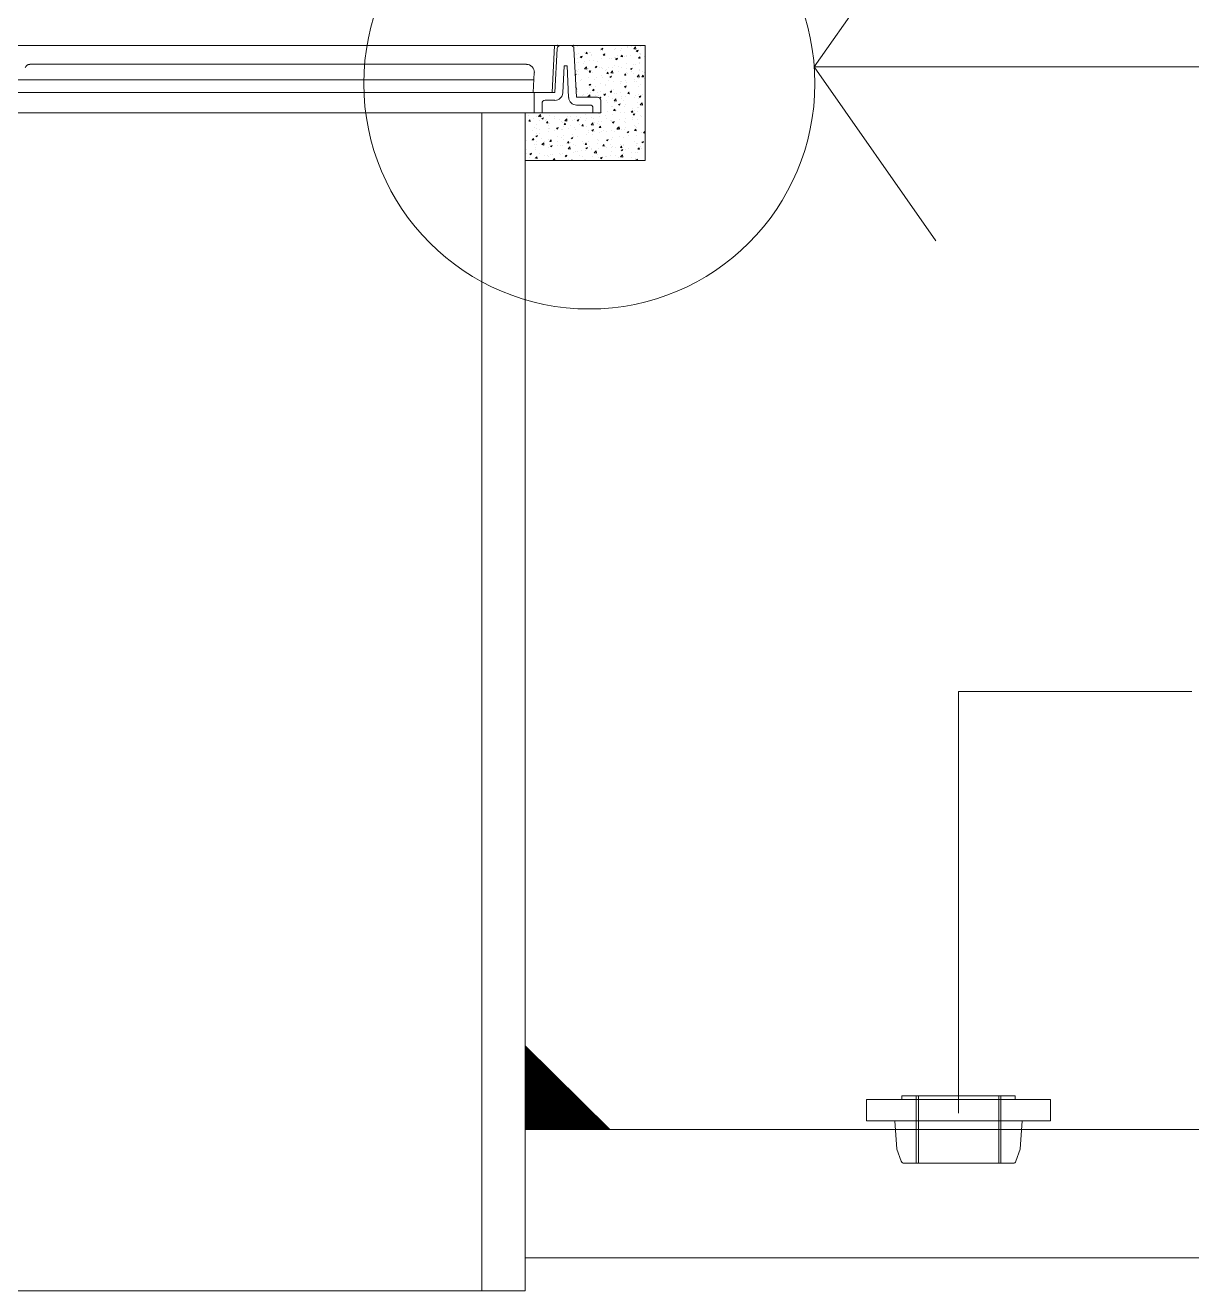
# Model space of a CAD drawing. Header units: millimetres. Extents: x 4664 to 8864, y -38 to 2932.
# Drawn here: x 6476.9 to 6622, y 1715.1 to 1872.4 of the extents above; entities that cross this region are included whole.
import ezdxf

# ---------------------------------------------------------------- set-up
doc = ezdxf.new("R2010")
doc.units = ezdxf.units.MM

msp = doc.modelspace()

# ---------------------------------------------------------------- linework, layer by layer
at = {"lineweight": 5}
for p, q in [((6575.03, 1867.25), (6590.16, 1888.87)), ((6396.02, 1869.92), (6554.01, 1869.92)), ((6542.73, 1869.92), (6542.43, 1864.07)), ((6543.05, 1869.55), (6542.77, 1864.07)), ((6545.14, 1869.55), (6545.46, 1863.49)), ((6545.54, 1869.85), (6545.54, 1869.85)), ((6548.5, 1869.48), (6548.71, 1869.57)), ((6548.65, 1869.38), (6548.71, 1869.57)), ((6550.21, 1869.9), (6550.21, 1869.9)), ((6551.09, 1869.6), (6551.09, 1869.6)), ((6551.75, 1869.67), (6551.75, 1869.67)), ((6551.84, 1869.83), (6551.84, 1869.83)), ((6552.25, 1869.75), (6552.25, 1869.75)), ((6552.57, 1869.5), (6552.81, 1869.75)), ((6552.68, 1869.58), (6552.68, 1869.58)), ((6552.85, 1869.46), (6552.81, 1869.75)), ((6553.34, 1869.9), (6553.34, 1869.9)), ((6553.47, 1869.76), (6553.47, 1869.76)), ((6554.01, 1869.92), (6554.01, 1855.61)), ((6545.5, 1868.83), (6545.5, 1868.83)), ((6545.54, 1868.36), (6545.54, 1868.36)), ((6545.69, 1868.9), (6545.69, 1868.9)), ((6545.93, 1868.5), (6546.14, 1868.58)), ((6545.93, 1868.5), (6546.08, 1868.4)), ((6546.08, 1868.4), (6546.14, 1868.58)), ((6546.47, 1868.99), (6546.47, 1868.99)), ((6546.6, 1868.92), (6546.74, 1869.1)), ((6546.6, 1868.92), (6546.78, 1868.9)), ((6546.78, 1868.9), (6546.74, 1869.1)), ((6547.01, 1868.01), (6547.01, 1868.01)), ((6547.05, 1869.03), (6547.05, 1869.03)), ((6547.24, 1869.09), (6547.24, 1869.09)), ((6547.32, 1868.83), (6547.32, 1868.83)), ((6547.33, 1868.67), (6547.33, 1868.67)), ((6547.59, 1868.03), (6547.59, 1868.03)), ((6548.06, 1867.99), (6548.06, 1867.99)), ((6548.4, 1869.24), (6548.4, 1869.24)), ((6548.5, 1869.48), (6548.65, 1869.38)), ((6548.6, 1868.24), (6548.6, 1868.24)), ((6548.64, 1869.26), (6548.64, 1869.26)), ((6548.79, 1868.73), (6548.94, 1868.9)), ((6548.79, 1868.73), (6548.97, 1868.71)), ((6548.97, 1868.71), (6548.94, 1868.9)), ((6548.96, 1868.76), (6548.96, 1868.76)), ((6549.11, 1868.97), (6549.11, 1868.97)), ((6549.52, 1868.29), (6549.52, 1868.29)), ((6549.84, 1868.3), (6549.84, 1868.3)), ((6550.17, 1868.46), (6550.17, 1868.46)), ((6550.2, 1869.48), (6550.2, 1869.48)), ((6550.29, 1868.39), (6550.29, 1868.39)), ((6550.32, 1868.25), (6550.54, 1868.34)), ((6550.32, 1868.25), (6550.48, 1868.15)), ((6550.33, 1869.49), (6550.33, 1869.49)), ((6550.48, 1868.15), (6550.54, 1868.34)), ((6550.59, 1868.69), (6550.59, 1868.69)), ((6550.89, 1869.28), (6550.89, 1869.28)), ((6550.98, 1868.54), (6551.13, 1868.71)), ((6550.98, 1868.54), (6551.17, 1868.52)), ((6551.17, 1868.52), (6551.13, 1868.71)), ((6551.45, 1868.54), (6551.45, 1868.54)), ((6551.63, 1868.61), (6551.63, 1868.61)), ((6551.71, 1868.65), (6551.71, 1868.65)), ((6552.22, 1868.62), (6552.22, 1868.62)), ((6552.57, 1869.5), (6552.85, 1869.46)), ((6552.89, 1869.24), (6553.11, 1869.32)), ((6552.89, 1869.24), (6553.05, 1869.14)), ((6553.05, 1869.14), (6553.11, 1869.32)), ((6553.18, 1868.34), (6553.32, 1868.52)), ((6553.18, 1868.34), (6553.36, 1868.33)), ((6553.3, 1868.88), (6553.3, 1868.88)), ((6553.36, 1868.33), (6553.32, 1868.52)), ((6553.38, 1868.8), (6553.38, 1868.8)), ((6553.41, 1868.91), (6553.41, 1868.91)), ((6553.85, 1868.55), (6553.85, 1868.55)), ((6477.48, 1867.58), (6539.24, 1867.58)), ((6540.21, 1866.55), (6540.08, 1864.07)), ((6543.92, 1867.38), (6543.74, 1864.02)), ((6544.28, 1867.38), (6543.92, 1867.38)), ((6544.28, 1867.38), (6544.48, 1863.44)), ((6545.43, 1866.8), (6545.43, 1866.8)), ((6545.47, 1867.82), (6545.47, 1867.82)), ((6545.63, 1866.68), (6545.63, 1866.68)), ((6545.67, 1867.78), (6545.67, 1867.78)), ((6545.74, 1866.92), (6545.74, 1866.92)), ((6546.28, 1867.69), (6546.28, 1867.69)), ((6546.43, 1867.88), (6546.43, 1867.88)), ((6546.45, 1867.03), (6546.69, 1867.27)), ((6546.45, 1867.03), (6546.72, 1866.98)), ((6546.72, 1866.98), (6546.69, 1867.28)), ((6546.73, 1867.27), (6546.73, 1867.27)), ((6546.79, 1866.83), (6546.79, 1866.83)), ((6546.97, 1867), (6546.97, 1867)), ((6547.02, 1866.62), (6547.17, 1866.8)), ((6547.02, 1866.62), (6547.2, 1866.6)), ((6547.2, 1866.6), (6547.17, 1866.8)), ((6547.37, 1866.85), (6547.37, 1866.85)), ((6547.44, 1866.62), (6547.44, 1866.62)), ((6547.76, 1867.27), (6547.97, 1867.35)), ((6547.76, 1867.27), (6547.91, 1867.16)), ((6547.91, 1867.16), (6547.97, 1867.35)), ((6548.36, 1867.2), (6548.36, 1867.2)), ((6548.56, 1867.22), (6548.56, 1867.22)), ((6548.72, 1867.08), (6548.72, 1867.08)), ((6549.01, 1866.79), (6549.01, 1866.79)), ((6549.21, 1866.43), (6549.36, 1866.6)), ((6549.21, 1866.43), (6549.4, 1866.41)), ((6549.23, 1866.92), (6549.23, 1866.92)), ((6549.4, 1866.41), (6549.36, 1866.6)), ((6549.48, 1867.18), (6549.48, 1867.18)), ((6549.71, 1866.52), (6549.95, 1866.77)), ((6549.72, 1866.52), (6549.99, 1866.48)), ((6549.99, 1866.48), (6549.95, 1866.77)), ((6549.99, 1867.13), (6549.99, 1867.13)), ((6550.09, 1866.42), (6550.09, 1866.42)), ((6550.13, 1867.44), (6550.13, 1867.44)), ((6550.64, 1867.34), (6550.64, 1867.34)), ((6550.64, 1866.72), (6550.64, 1866.72)), ((6551.01, 1867.23), (6551.01, 1867.23)), ((6551.41, 1866.24), (6551.55, 1866.41)), ((6551.59, 1866.22), (6551.55, 1866.41)), ((6551.63, 1867.06), (6551.63, 1867.06)), ((6551.64, 1866.62), (6551.64, 1866.62)), ((6551.68, 1867.64), (6551.68, 1867.64)), ((6552.15, 1867.02), (6552.36, 1867.1)), ((6552.15, 1867.02), (6552.3, 1866.92)), ((6552.27, 1866.65), (6552.27, 1866.65)), ((6552.3, 1866.92), (6552.36, 1867.1)), ((6552.53, 1866.48), (6552.53, 1866.48)), ((6552.57, 1867.59), (6552.57, 1867.59)), ((6552.79, 1867.54), (6552.79, 1867.54)), ((6553.23, 1866.85), (6553.23, 1866.85)), ((6553.26, 1867.86), (6553.26, 1867.86)), ((6553.26, 1866.99), (6553.26, 1866.99)), ((6553.34, 1867.69), (6553.34, 1867.69)), ((6553.69, 1866.64), (6553.69, 1866.64)), ((6553.9, 1866.58), (6553.9, 1866.58)), ((6575.03, 1867.25), (6590.16, 1845.64)), ((6575.03, 1867.25), (7138.04, 1867.25)), ((6409.86, 1865.63), (6540.17, 1865.63)), ((6545.31, 1866.33), (6545.4, 1866.36)), ((6545.31, 1866.19), (6545.34, 1866.18)), ((6545.34, 1866.18), (6545.4, 1866.36)), ((6545.39, 1865.78), (6545.39, 1865.78)), ((6545.66, 1866.31), (6545.66, 1866.31)), ((6545.98, 1865.62), (6545.98, 1865.62)), ((6546.12, 1865.71), (6546.12, 1865.71)), ((6546.9, 1864.96), (6546.9, 1864.96)), ((6546.94, 1865.98), (6546.94, 1865.98)), ((6547.01, 1865.05), (6547.23, 1865.13)), ((6547.01, 1865.05), (6547.16, 1864.95)), ((6547.16, 1864.95), (6547.23, 1865.13)), ((6547.75, 1865.64), (6547.75, 1865.64)), ((6547.91, 1865.88), (6547.91, 1865.88)), ((6548.49, 1865.19), (6548.49, 1865.19)), ((6548.52, 1866.21), (6548.52, 1866.21)), ((6548.68, 1865.98), (6548.68, 1865.98)), ((6549.03, 1864.92), (6549.03, 1864.92)), ((6549.1, 1865.1), (6549.1, 1865.1)), ((6549.39, 1865.57), (6549.39, 1865.57)), ((6549.58, 1866.04), (6549.79, 1866.12)), ((6549.58, 1866.04), (6549.73, 1865.93)), ((6549.73, 1865.93), (6549.79, 1866.12)), ((6549.84, 1866.13), (6549.84, 1866.13)), ((6550.06, 1865.4), (6550.06, 1865.4)), ((6550.88, 1865.41), (6550.88, 1865.41)), ((6550.96, 1865.18), (6550.96, 1865.18)), ((6551.02, 1865.5), (6551.02, 1865.5)), ((6551.41, 1866.24), (6551.59, 1866.22)), ((6551.41, 1864.81), (6551.62, 1864.89)), ((6551.56, 1864.7), (6551.62, 1864.89)), ((6551.6, 1865.6), (6551.6, 1865.6)), ((6551.73, 1865.28), (6551.73, 1865.28)), ((6551.77, 1866.38), (6551.77, 1866.38)), ((6552.65, 1865.44), (6552.65, 1865.44)), ((6552.67, 1865.71), (6552.67, 1865.71)), ((6552.89, 1865.43), (6552.89, 1865.43)), ((6552.98, 1866.01), (6553.22, 1866.26)), ((6552.98, 1866.01), (6553.25, 1865.97)), ((6553.19, 1865.83), (6553.19, 1865.83)), ((6553.25, 1865.97), (6553.22, 1866.26)), ((6553.4, 1865.04), (6553.4, 1865.04)), ((6553.6, 1866.04), (6553.75, 1866.22)), ((6553.6, 1866.04), (6553.78, 1866.03)), ((6553.78, 1866.03), (6553.75, 1866.22)), ((6553.97, 1865.79), (6554.01, 1865.8)), ((6553.97, 1865.79), (6554.01, 1865.77)), ((6407.26, 1864.07), (6542.77, 1864.07)), ((6540.2, 1864.07), (6540.2, 1861.54)), ((6545.39, 1864.68), (6545.4, 1864.69)), ((6545.44, 1864.5), (6545.4, 1864.69)), ((6545.4, 1864.5), (6545.44, 1864.5)), ((6548.08, 1863.49), (6545.46, 1863.49)), ((6545.53, 1864.49), (6545.53, 1864.49)), ((6545.53, 1864.15), (6545.53, 1864.15)), ((6546.17, 1863.74), (6546.17, 1863.74)), ((6546.27, 1863.82), (6546.27, 1863.82)), ((6546.86, 1863.94), (6546.86, 1863.94)), ((6546.86, 1863.54), (6547.1, 1863.79)), ((6546.86, 1863.54), (6547.13, 1863.5)), ((6547.07, 1863.57), (6547.07, 1863.57)), ((6547.13, 1863.5), (6547.1, 1863.79)), ((6547.11, 1864.67), (6547.11, 1864.67)), ((6547.16, 1864.08), (6547.16, 1864.08)), ((6547.32, 1864.79), (6547.32, 1864.79)), ((6547.45, 1864.32), (6547.59, 1864.5)), ((6547.45, 1864.32), (6547.63, 1864.3)), ((6547.63, 1864.3), (6547.59, 1864.5)), ((6547.8, 1863.67), (6547.8, 1863.67)), ((6547.87, 1864.77), (6547.87, 1864.77)), ((6548.05, 1864.12), (6548.05, 1864.12)), ((6548.23, 1863.72), (6548.23, 1863.72)), ((6548.45, 1864.17), (6548.45, 1864.17)), ((6548.79, 1864.01), (6548.79, 1864.01)), ((6548.84, 1863.82), (6549.05, 1863.9)), ((6548.84, 1863.82), (6548.99, 1863.72)), ((6548.99, 1863.72), (6549.05, 1863.9)), ((6549.43, 1863.6), (6549.43, 1863.6)), ((6549.64, 1864.13), (6549.79, 1864.3)), ((6549.64, 1864.13), (6549.82, 1864.11)), ((6549.82, 1864.11), (6549.79, 1864.3)), ((6549.83, 1864.43), (6549.83, 1864.43)), ((6549.98, 1863.37), (6549.98, 1863.37)), ((6550.02, 1864.39), (6550.02, 1864.39)), ((6550.12, 1863.04), (6550.36, 1863.28)), ((6550.16, 1863.97), (6550.16, 1863.97)), ((6550.39, 1862.99), (6550.36, 1863.28)), ((6550.42, 1863.94), (6550.42, 1863.94)), ((6550.92, 1864.07), (6550.92, 1864.07)), ((6551, 1863.36), (6551, 1863.36)), ((6551.07, 1863.53), (6551.07, 1863.53)), ((6551.41, 1864.81), (6551.56, 1864.7)), ((6551.53, 1863.56), (6551.53, 1863.56)), ((6551.56, 1864.58), (6551.56, 1864.58)), ((6551.62, 1864.73), (6551.62, 1864.73)), ((6551.83, 1863.94), (6551.98, 1864.11)), ((6551.83, 1863.94), (6552.01, 1863.92)), ((6552.01, 1863.92), (6551.98, 1864.11)), ((6552.05, 1863.87), (6552.05, 1863.87)), ((6552.08, 1864.23), (6552.08, 1864.23)), ((6552.7, 1863.46), (6552.7, 1863.46)), ((6552.78, 1863.66), (6552.78, 1863.66)), ((6553.11, 1863.79), (6553.11, 1863.79)), ((6553.15, 1864.81), (6553.15, 1864.81)), ((6553.21, 1863.27), (6553.21, 1863.27)), ((6553.23, 1863.57), (6553.45, 1863.66)), ((6553.23, 1863.57), (6553.38, 1863.47)), ((6553.38, 1863.47), (6553.45, 1863.66)), ((6553.69, 1863.8), (6553.69, 1863.8)), ((6553.97, 1863.37), (6553.97, 1863.37)), ((6541.17, 1862.71), (6541.17, 1861.54)), ((6542.77, 1863.1), (6541.56, 1863.1)), ((6547.11, 1862.51), (6545.46, 1862.51)), ((6547.5, 1861.54), (6547.5, 1862.12)), ((6548.47, 1861.54), (6548.47, 1863.1)), ((6549.22, 1863.05), (6549.22, 1863.05)), ((6549.36, 1862.77), (6549.36, 1862.77)), ((6549.81, 1862.39), (6549.81, 1862.39)), ((6549.94, 1862.35), (6549.94, 1862.35)), ((6550.06, 1861.83), (6550.21, 1862)), ((6550.06, 1861.83), (6550.25, 1861.81)), ((6550.12, 1863.04), (6550.39, 1862.99)), ((6550.12, 1862.87), (6550.12, 1862.87)), ((6550.25, 1861.81), (6550.21, 1862)), ((6550.47, 1861.81), (6550.47, 1861.81)), ((6550.66, 1862.59), (6550.88, 1862.67)), ((6550.66, 1862.59), (6550.81, 1862.49)), ((6550.81, 1862.49), (6550.88, 1862.67)), ((6551.28, 1863.02), (6551.28, 1863.02)), ((6551.45, 1862.32), (6551.45, 1862.32)), ((6551.49, 1862.55), (6551.49, 1862.55)), ((6552.26, 1861.64), (6552.4, 1861.81)), ((6552.44, 1861.62), (6552.4, 1861.81)), ((6552.41, 1862.07), (6552.41, 1862.07)), ((6552.66, 1861.84), (6552.66, 1861.84)), ((6553.04, 1861.76), (6553.04, 1861.76)), ((6553.08, 1862.78), (6553.08, 1862.78)), ((6553.08, 1862.25), (6553.08, 1862.25)), ((6553.17, 1862.17), (6553.17, 1862.17)), ((6553.38, 1862.53), (6553.62, 1862.78)), ((6553.38, 1862.53), (6553.66, 1862.49)), ((6553.66, 1862.49), (6553.62, 1862.78)), ((6401.56, 1861.54), (6548.47, 1861.54)), ((6533.7, 1861.54), (6533.7, 1715.06)), ((6539.08, 1861.54), (6539.08, 1715.06)), ((6539.43, 1861.24), (6539.43, 1861.24)), ((6539.52, 1860.49), (6539.67, 1860.66)), ((6539.52, 1860.49), (6539.7, 1860.47)), ((6539.7, 1860.47), (6539.67, 1860.66)), ((6539.72, 1861.5), (6539.72, 1861.5)), ((6540.07, 1860.83), (6540.07, 1860.83)), ((6540.3, 1861.52), (6540.3, 1861.52)), ((6540.54, 1861.07), (6540.54, 1861.07)), ((6540.74, 1861.07), (6540.97, 1861.32)), ((6540.74, 1861.07), (6541.01, 1861.03)), ((6540.84, 1860.55), (6540.84, 1860.55)), ((6541.01, 1861.03), (6540.97, 1861.32)), ((6541.06, 1861.17), (6541.06, 1861.17)), ((6541.13, 1860.86), (6541.34, 1860.94)), ((6541.13, 1860.86), (6541.28, 1860.76)), ((6541.28, 1860.76), (6541.34, 1860.94)), ((6541.61, 1860.65), (6541.61, 1860.65)), ((6541.7, 1860.76), (6541.7, 1860.76)), ((6541.71, 1860.3), (6541.86, 1860.47)), ((6541.71, 1860.3), (6541.9, 1860.28)), ((6541.9, 1860.28), (6541.86, 1860.47)), ((6542.05, 1860.25), (6542.05, 1860.25)), ((6542.08, 1861.27), (6542.08, 1861.27)), ((6542.69, 1861.1), (6542.69, 1861.1)), ((6542.77, 1860.8), (6542.77, 1860.8)), ((6543.33, 1860.69), (6543.33, 1860.69)), ((6543.64, 1860.48), (6543.64, 1860.48)), ((6543.67, 1861.49), (6543.67, 1861.49)), ((6543.74, 1860.31), (6543.74, 1860.31)), ((6543.91, 1860.1), (6544.06, 1860.28)), ((6543.91, 1860.1), (6544.09, 1860.09)), ((6544, 1860.56), (6544.24, 1860.81)), ((6544, 1860.56), (6544.27, 1860.52)), ((6544.09, 1860.09), (6544.06, 1860.28)), ((6544.27, 1860.52), (6544.24, 1860.81)), ((6544.32, 1861.03), (6544.32, 1861.03)), ((6544.7, 1861.05), (6544.7, 1861.05)), ((6544.97, 1860.62), (6544.97, 1860.62)), ((6545.21, 1860.69), (6545.21, 1860.69)), ((6545.46, 1861.15), (6545.46, 1861.15)), ((6545.52, 1860.62), (6545.74, 1860.7)), ((6545.52, 1860.62), (6545.68, 1860.51)), ((6545.53, 1860.62), (6545.53, 1860.62)), ((6545.68, 1860.51), (6545.74, 1860.7)), ((6545.82, 1860.1), (6545.82, 1860.1)), ((6545.95, 1860.96), (6545.95, 1860.96)), ((6546.6, 1860.55), (6546.6, 1860.55)), ((6546.62, 1861.31), (6546.62, 1861.31)), ((6546.75, 1860.89), (6546.75, 1860.89)), ((6547.26, 1860.06), (6547.5, 1860.31)), ((6547.31, 1860.92), (6547.31, 1860.92)), ((6547.53, 1860.02), (6547.5, 1860.31)), ((6547.59, 1860.89), (6547.59, 1860.89)), ((6547.75, 1860.35), (6547.75, 1860.35)), ((6548.04, 1860.25), (6548.04, 1860.25)), ((6548.19, 1861.54), (6548.25, 1861.5)), ((6548.23, 1860.48), (6548.23, 1860.48)), ((6548.25, 1861.5), (6548.26, 1861.54)), ((6548.3, 1860.1), (6548.3, 1860.1)), ((6548.34, 1861.12), (6548.34, 1861.12)), ((6548.51, 1860.46), (6548.51, 1860.46)), ((6548.55, 1861.56), (6548.55, 1861.56)), ((6549.09, 1861.23), (6549.09, 1861.23)), ((6549.22, 1860.83), (6549.22, 1860.83)), ((6549.32, 1861.66), (6549.32, 1861.66)), ((6549.67, 1860.61), (6549.67, 1860.61)), ((6549.82, 1860.56), (6549.82, 1860.56)), ((6549.86, 1860.41), (6549.86, 1860.41)), ((6549.87, 1860.31), (6549.87, 1860.31)), ((6549.91, 1861.33), (6549.91, 1861.33)), ((6549.92, 1860.37), (6550.13, 1860.45)), ((6549.92, 1860.37), (6550.07, 1860.27)), ((6550.07, 1860.27), (6550.13, 1860.45)), ((6550.85, 1860.76), (6550.85, 1860.76)), ((6550.87, 1861.53), (6550.87, 1861.53)), ((6551.41, 1860.51), (6551.41, 1860.51)), ((6551.45, 1861.53), (6551.45, 1861.53)), ((6551.5, 1860.35), (6551.5, 1860.35)), ((6551.6, 1860.86), (6551.6, 1860.86)), ((6551.61, 1860.86), (6551.61, 1860.86)), ((6552.26, 1861.64), (6552.44, 1861.62)), ((6552.37, 1860.96), (6552.37, 1860.96)), ((6552.48, 1860.69), (6552.48, 1860.69)), ((6552.49, 1861.36), (6552.7, 1861.44)), ((6552.49, 1861.36), (6552.64, 1861.25)), ((6552.64, 1861.25), (6552.7, 1861.44)), ((6553, 1860.74), (6553, 1860.74)), ((6553.13, 1860.28), (6553.13, 1860.28)), ((6553.39, 1861.17), (6553.39, 1861.17)), ((6553.52, 1861.12), (6553.52, 1861.12)), ((6539.13, 1858.72), (6539.13, 1858.72)), ((6540.04, 1859.34), (6540.04, 1859.34)), ((6540.18, 1859.7), (6540.18, 1859.7)), ((6540.39, 1858.64), (6540.6, 1858.73)), ((6540.39, 1858.64), (6540.54, 1858.54)), ((6540.45, 1859.62), (6540.45, 1859.62)), ((6540.47, 1859.03), (6540.47, 1859.03)), ((6540.5, 1860.05), (6540.5, 1860.05)), ((6540.54, 1858.54), (6540.6, 1858.73)), ((6540.8, 1859.44), (6540.8, 1859.44)), ((6540.91, 1859.03), (6540.91, 1859.03)), ((6541.96, 1860), (6541.96, 1860)), ((6541.96, 1859.59), (6541.96, 1859.59)), ((6542.01, 1859.23), (6542.01, 1859.23)), ((6542.08, 1859.55), (6542.08, 1859.55)), ((6542.69, 1859.33), (6542.69, 1859.33)), ((6542.95, 1859.63), (6543.17, 1859.71)), ((6542.95, 1859.63), (6543.11, 1859.53)), ((6543.09, 1858.64), (6543.09, 1858.64)), ((6543.11, 1859.53), (6543.17, 1859.71)), ((6543.6, 1859.46), (6543.6, 1859.46)), ((6543.71, 1859.48), (6543.71, 1859.48)), ((6543.85, 1858.74), (6543.85, 1858.74)), ((6543.89, 1859.85), (6543.89, 1859.85)), ((6544.47, 1859.64), (6544.47, 1859.64)), ((6544.66, 1859.95), (6544.66, 1859.95)), ((6545.01, 1858.89), (6545.01, 1858.89)), ((6545.13, 1858.66), (6545.13, 1858.66)), ((6545.17, 1859.67), (6545.17, 1859.67)), ((6545.35, 1859.41), (6545.35, 1859.41)), ((6545.64, 1858.57), (6545.64, 1858.57)), ((6546.1, 1859.91), (6546.25, 1860.09)), ((6546.1, 1859.91), (6546.28, 1859.9)), ((6546.28, 1859.9), (6546.25, 1860.09)), ((6546.26, 1859.94), (6546.26, 1859.94)), ((6546.68, 1858.85), (6546.68, 1858.85)), ((6546.71, 1859.87), (6546.71, 1859.87)), ((6546.94, 1859.15), (6546.94, 1859.15)), ((6546.98, 1859.34), (6546.98, 1859.34)), ((6547.26, 1860.06), (6547.53, 1860.02)), ((6547.35, 1859.38), (6547.56, 1859.47)), ((6547.35, 1859.38), (6547.5, 1859.28)), ((6547.43, 1858.87), (6547.43, 1858.87)), ((6547.5, 1859.28), (6547.56, 1859.47)), ((6547.71, 1859.25), (6547.71, 1859.25)), ((6548.26, 1859.08), (6548.26, 1859.08)), ((6548.29, 1859.72), (6548.44, 1859.9)), ((6548.29, 1859.72), (6548.48, 1859.7)), ((6548.48, 1859.7), (6548.44, 1859.9)), ((6548.61, 1859.27), (6548.61, 1859.27)), ((6548.87, 1859.4), (6548.87, 1859.4)), ((6549.21, 1859.18), (6549.21, 1859.18)), ((6549.83, 1859.3), (6549.83, 1859.3)), ((6550.24, 1859.2), (6550.24, 1859.2)), ((6550.49, 1859.53), (6550.63, 1859.7)), ((6550.49, 1859.53), (6550.67, 1859.51)), ((6550.53, 1859.55), (6550.76, 1859.8)), ((6550.53, 1859.55), (6550.8, 1859.51)), ((6550.67, 1859.51), (6550.63, 1859.7)), ((6550.8, 1859.51), (6550.76, 1859.8)), ((6550.76, 1858.55), (6550.76, 1858.55)), ((6550.8, 1859.66), (6550.8, 1859.66)), ((6550.99, 1859.49), (6550.99, 1859.49)), ((6551.38, 1859.49), (6551.38, 1859.49)), ((6551.56, 1859.76), (6551.56, 1859.76)), ((6551.74, 1859.14), (6551.96, 1859.22)), ((6551.74, 1859.14), (6551.9, 1859.04)), ((6551.87, 1859.13), (6551.87, 1859.13)), ((6551.9, 1859.04), (6551.96, 1859.22)), ((6551.92, 1858.7), (6551.92, 1858.7)), ((6552.68, 1859.34), (6552.83, 1859.51)), ((6552.68, 1859.34), (6552.86, 1859.32)), ((6552.72, 1859.91), (6552.72, 1859.91)), ((6552.78, 1859.79), (6552.78, 1859.79)), ((6552.86, 1859.32), (6552.83, 1859.51)), ((6552.93, 1858.7), (6552.93, 1858.7)), ((6552.97, 1859.72), (6552.97, 1859.72)), ((6553.51, 1859.06), (6553.51, 1859.06)), ((6553.79, 1859.05), (6554.01, 1859.28)), ((6553.79, 1859.05), (6554.01, 1859.01)), ((6553.85, 1858.96), (6553.85, 1858.96)), ((6539.19, 1857.03), (6539.19, 1857.03)), ((6539.23, 1858.13), (6539.23, 1858.13)), ((6539.85, 1858.05), (6539.85, 1858.05)), ((6539.95, 1858.19), (6540.09, 1858.36)), ((6539.95, 1858.19), (6540.13, 1858.17)), ((6540, 1858.23), (6540, 1858.23)), ((6540.13, 1858.17), (6540.09, 1858.36)), ((6540.29, 1857.65), (6540.29, 1857.65)), ((6540.35, 1857.18), (6540.35, 1857.18)), ((6540.39, 1857), (6540.39, 1857)), ((6540.43, 1858.02), (6540.43, 1858.02)), ((6540.5, 1857.64), (6540.5, 1857.64)), ((6541.14, 1857.59), (6541.38, 1857.83)), ((6541.14, 1857.59), (6541.41, 1857.54)), ((6541.16, 1858.39), (6541.16, 1858.39)), ((6541.41, 1857.54), (6541.38, 1857.83)), ((6541.49, 1857.98), (6541.49, 1857.98)), ((6541.94, 1857.19), (6541.94, 1857.19)), ((6541.97, 1858.21), (6541.97, 1858.21)), ((6542.08, 1857.96), (6542.08, 1857.96)), ((6542.13, 1857.57), (6542.13, 1857.57)), ((6542.14, 1858), (6542.29, 1858.17)), ((6542.14, 1858), (6542.32, 1857.98)), ((6542.21, 1857.41), (6542.43, 1857.49)), ((6542.21, 1857.41), (6542.36, 1857.31)), ((6542.28, 1857.44), (6542.28, 1857.44)), ((6542.32, 1857.98), (6542.29, 1858.17)), ((6542.36, 1857.31), (6542.43, 1857.49)), ((6543.05, 1857.54), (6543.05, 1857.54)), ((6543.12, 1857.92), (6543.12, 1857.92)), ((6543.52, 1857.42), (6543.52, 1857.42)), ((6543.56, 1858.44), (6543.56, 1858.44)), ((6543.76, 1857.51), (6543.76, 1857.51)), ((6543.86, 1858.26), (6543.86, 1858.26)), ((6544.21, 1857.69), (6544.21, 1857.69)), ((6544.33, 1857.8), (6544.48, 1857.98)), ((6544.33, 1857.8), (6544.51, 1857.79)), ((6544.4, 1857.08), (6544.64, 1857.33)), ((6544.41, 1857.08), (6544.68, 1857.04)), ((6544.51, 1857.79), (6544.48, 1857.98)), ((6544.68, 1857.04), (6544.64, 1857.33)), ((6544.75, 1857.85), (6544.75, 1857.85)), ((6544.78, 1858.4), (6544.99, 1858.48)), ((6544.78, 1858.4), (6544.93, 1858.3)), ((6544.93, 1858.3), (6544.99, 1858.48)), ((6545.09, 1857.64), (6545.09, 1857.64)), ((6545.39, 1857.44), (6545.39, 1857.44)), ((6546.14, 1857.94), (6546.14, 1857.94)), ((6546.38, 1857.78), (6546.38, 1857.78)), ((6546.53, 1857.61), (6546.67, 1857.79)), ((6546.53, 1857.61), (6546.71, 1857.6)), ((6546.61, 1857.17), (6546.82, 1857.25)), ((6546.61, 1857.17), (6546.76, 1857.06)), ((6546.64, 1857.83), (6546.64, 1857.83)), ((6546.71, 1857.6), (6546.67, 1857.79)), ((6546.76, 1857.06), (6546.82, 1857.25)), ((6546.9, 1858.04), (6546.9, 1858.04)), ((6547.03, 1857.37), (6547.03, 1857.37)), ((6547.26, 1856.99), (6547.26, 1856.99)), ((6547.3, 1857.05), (6547.3, 1857.05)), ((6548.01, 1857.71), (6548.01, 1857.71)), ((6548.06, 1858.2), (6548.06, 1858.2)), ((6548.19, 1857.05), (6548.19, 1857.05)), ((6548.23, 1858.06), (6548.23, 1858.06)), ((6548.66, 1857.3), (6548.66, 1857.3)), ((6548.72, 1857.42), (6548.87, 1857.6)), ((6548.72, 1857.42), (6548.9, 1857.4)), ((6548.9, 1857.4), (6548.87, 1857.6)), ((6549.08, 1857.36), (6549.08, 1857.36)), ((6549.17, 1858.15), (6549.39, 1858.24)), ((6549.17, 1858.15), (6549.33, 1858.05)), ((6549.19, 1857.24), (6549.19, 1857.24)), ((6549.33, 1858.05), (6549.39, 1858.24)), ((6549.65, 1857.64), (6549.65, 1857.64)), ((6549.76, 1857.26), (6549.76, 1857.26)), ((6549.8, 1858.28), (6549.8, 1858.28)), ((6549.95, 1857.34), (6549.95, 1857.34)), ((6549.99, 1858.45), (6549.99, 1858.45)), ((6550.29, 1857.23), (6550.29, 1857.23)), ((6550.87, 1857.66), (6550.87, 1857.66)), ((6550.91, 1857.23), (6551.06, 1857.4)), ((6550.91, 1857.23), (6551.09, 1857.21)), ((6551, 1856.92), (6551.21, 1857)), ((6551.09, 1857.21), (6551.06, 1857.4)), ((6551.11, 1857.5), (6551.11, 1857.5)), ((6551.15, 1856.82), (6551.21, 1857)), ((6551.28, 1857.57), (6551.28, 1857.57)), ((6551.3, 1857.46), (6551.3, 1857.46)), ((6551.34, 1858.47), (6551.34, 1858.47)), ((6551.6, 1856.99), (6551.6, 1856.99)), ((6551.92, 1857.16), (6551.92, 1857.16)), ((6552.65, 1857.97), (6552.65, 1857.97)), ((6552.89, 1857.69), (6552.89, 1857.69)), ((6552.91, 1857.5), (6552.91, 1857.5)), ((6553.04, 1857.75), (6553.04, 1857.75)), ((6553.1, 1857.04), (6553.25, 1857.21)), ((6553.1, 1857.04), (6553.29, 1857.02)), ((6553.29, 1857.02), (6553.25, 1857.21)), ((6553.38, 1857.3), (6553.38, 1857.3)), ((6553.56, 1857.09), (6553.56, 1857.09)), ((6553.57, 1857.91), (6553.78, 1857.99)), ((6553.57, 1857.91), (6553.72, 1857.81)), ((6553.72, 1857.81), (6553.78, 1857.99)), ((6553.81, 1857.85), (6553.81, 1857.85)), ((6554.01, 1855.61), (6539.1, 1855.61)), ((6539.25, 1856.5), (6539.25, 1856.5)), ((6539.55, 1855.97), (6539.55, 1855.97)), ((6539.64, 1856.43), (6539.86, 1856.51)), ((6539.64, 1856.43), (6539.79, 1856.32)), ((6539.79, 1856.32), (6539.86, 1856.51)), ((6540.17, 1855.83), (6540.17, 1855.83)), ((6540.35, 1855.98), (6540.35, 1855.98)), ((6540.37, 1855.89), (6540.52, 1856.06)), ((6540.37, 1855.89), (6540.55, 1855.87)), ((6540.55, 1855.87), (6540.52, 1856.06)), ((6540.88, 1856.43), (6540.88, 1856.43)), ((6541.48, 1856.23), (6541.48, 1856.23)), ((6541.9, 1856.18), (6541.9, 1856.18)), ((6541.95, 1856.13), (6541.95, 1856.13)), ((6542.24, 1856.33), (6542.24, 1856.33)), ((6542.51, 1856.36), (6542.51, 1856.36)), ((6542.56, 1855.7), (6542.71, 1855.87)), ((6542.56, 1855.7), (6542.75, 1855.68)), ((6542.75, 1855.68), (6542.71, 1855.87)), ((6543.4, 1856.48), (6543.4, 1856.48)), ((6543.49, 1856.41), (6543.49, 1856.41)), ((6543.73, 1856.44), (6543.73, 1856.44)), ((6544.04, 1856.18), (6544.25, 1856.26)), ((6544.04, 1856.18), (6544.19, 1856.08)), ((6544.14, 1856.29), (6544.14, 1856.29)), ((6544.19, 1856.08), (6544.25, 1856.26)), ((6544.47, 1855.77), (6544.47, 1855.77)), ((6544.84, 1855.61), (6544.9, 1855.68)), ((6544.92, 1855.61), (6544.9, 1855.68)), ((6545.06, 1856.62), (6545.06, 1856.62)), ((6545.29, 1855.63), (6545.29, 1855.63)), ((6545.33, 1856.74), (6545.33, 1856.74)), ((6545.52, 1856.74), (6545.52, 1856.74)), ((6545.77, 1856.22), (6545.77, 1856.22)), ((6546.1, 1856.84), (6546.1, 1856.84)), ((6546.25, 1856.07), (6546.25, 1856.07)), ((6546.45, 1855.78), (6546.45, 1855.78)), ((6546.56, 1855.8), (6546.56, 1855.8)), ((6546.6, 1856.82), (6546.6, 1856.82)), ((6547.41, 1856.15), (6547.41, 1856.15)), ((6547.67, 1856.57), (6547.91, 1856.82)), ((6547.67, 1856.57), (6547.94, 1856.53)), ((6547.94, 1856.53), (6547.91, 1856.82)), ((6548.03, 1856.38), (6548.03, 1856.38)), ((6548.15, 1856.03), (6548.15, 1856.03)), ((6548.38, 1856.04), (6548.38, 1856.04)), ((6548.43, 1855.94), (6548.64, 1856.02)), ((6548.43, 1855.94), (6548.58, 1855.83)), ((6548.58, 1855.83), (6548.64, 1856.02)), ((6549.04, 1856.09), (6549.04, 1856.09)), ((6549.15, 1856.14), (6549.15, 1856.14)), ((6549.72, 1856.24), (6549.72, 1856.24)), ((6549.82, 1856.68), (6549.82, 1856.68)), ((6550.31, 1856.29), (6550.31, 1856.29)), ((6550.67, 1856.02), (6550.67, 1856.02)), ((6550.93, 1856.07), (6551.17, 1856.31)), ((6550.93, 1856.07), (6551.2, 1856.03)), ((6550.98, 1855.61), (6550.98, 1855.61)), ((6551, 1856.92), (6551.15, 1856.82)), ((6551.2, 1856.03), (6551.17, 1856.32)), ((6551.27, 1856.44), (6551.27, 1856.44)), ((6552.24, 1856.55), (6552.24, 1856.55)), ((6552.3, 1855.95), (6552.3, 1855.95)), ((6552.77, 1855.92), (6552.77, 1855.92)), ((6552.82, 1855.69), (6553.04, 1855.77)), ((6552.82, 1855.69), (6552.94, 1855.61)), ((6552.82, 1855.65), (6552.82, 1855.65)), ((6552.85, 1856.67), (6552.85, 1856.67)), ((6552.98, 1855.61), (6553.04, 1855.77)), ((6553, 1856.65), (6553, 1856.65)), ((6553.94, 1855.88), (6553.94, 1855.88)), ((6592.97, 1737.14), (6592.97, 1789.58)), ((6592.97, 1789.58), (6621.96, 1789.58)), ((6539.08, 1745.51), (6539.08, 1745.51)), ((6549.62, 1735.1), (6539.08, 1745.51)), ((6539.08, 1745.47), (6539.1, 1745.49)), ((6539.08, 1745.42), (6539.13, 1745.47)), ((6539.08, 1745.38), (6539.15, 1745.45)), ((6539.08, 1745.34), (6539.17, 1745.43)), ((6539.08, 1745.3), (6539.19, 1745.4)), ((6539.08, 1745.25), (6539.21, 1745.38)), ((6539.08, 1745.21), (6539.24, 1745.36)), ((6539.08, 1745.17), (6539.26, 1745.34)), ((6539.08, 1745.12), (6539.28, 1745.32)), ((6539.08, 1745.08), (6539.3, 1745.3)), ((6539.08, 1745.04), (6539.32, 1745.28)), ((6539.08, 1744.99), (6539.34, 1745.25)), ((6539.08, 1744.95), (6539.37, 1745.23)), ((6539.08, 1744.91), (6539.39, 1745.21)), ((6539.08, 1744.86), (6539.41, 1745.19)), ((6539.08, 1744.82), (6539.43, 1745.17)), ((6539.08, 1744.78), (6539.45, 1745.15)), ((6539.08, 1744.73), (6539.47, 1745.13)), ((6539.08, 1744.69), (6539.5, 1745.1)), ((6539.08, 1744.65), (6539.52, 1745.08)), ((6539.08, 1744.6), (6539.54, 1745.06)), ((6539.08, 1744.56), (6539.56, 1745.04)), ((6539.08, 1744.52), (6539.58, 1745.02)), ((6539.08, 1744.47), (6539.6, 1745)), ((6539.08, 1744.43), (6539.63, 1744.97)), ((6539.08, 1744.39), (6539.65, 1744.95)), ((6539.08, 1744.34), (6539.67, 1744.93)), ((6539.08, 1744.3), (6539.69, 1744.91)), ((6539.08, 1744.26), (6539.71, 1744.89)), ((6539.08, 1744.21), (6539.74, 1744.87)), ((6539.08, 1744.17), (6539.76, 1744.85)), ((6539.08, 1744.13), (6539.78, 1744.82)), ((6539.08, 1744.08), (6539.8, 1744.8)), ((6539.08, 1744.04), (6539.82, 1744.78)), ((6539.08, 1744), (6539.84, 1744.76)), ((6539.08, 1743.96), (6539.87, 1744.74)), ((6539.08, 1743.91), (6539.89, 1744.72)), ((6539.08, 1743.87), (6539.91, 1744.7)), ((6539.08, 1743.83), (6539.93, 1744.67)), ((6539.08, 1743.78), (6539.95, 1744.65)), ((6539.08, 1743.74), (6539.97, 1744.63)), ((6539.08, 1743.7), (6540, 1744.61)), ((6539.08, 1743.65), (6540.02, 1744.59)), ((6539.08, 1743.61), (6540.04, 1744.57)), ((6539.08, 1743.57), (6540.06, 1744.55)), ((6539.08, 1743.52), (6540.08, 1744.52)), ((6539.08, 1743.48), (6540.1, 1744.5)), ((6539.08, 1743.44), (6540.13, 1744.48)), ((6539.08, 1743.39), (6540.15, 1744.46)), ((6539.08, 1743.35), (6540.17, 1744.44)), ((6539.08, 1743.31), (6540.19, 1744.42)), ((6539.08, 1743.26), (6540.21, 1744.39)), ((6539.08, 1743.22), (6540.24, 1744.37)), ((6539.08, 1743.18), (6540.26, 1744.35)), ((6539.08, 1743.13), (6540.28, 1744.33)), ((6539.08, 1743.09), (6540.3, 1744.31)), ((6539.08, 1743.05), (6540.32, 1744.29)), ((6539.08, 1743), (6540.34, 1744.27)), ((6539.08, 1742.96), (6540.37, 1744.24)), ((6539.08, 1742.92), (6540.39, 1744.22)), ((6539.08, 1742.87), (6540.41, 1744.2)), ((6539.08, 1742.83), (6540.43, 1744.18)), ((6539.08, 1742.79), (6540.45, 1744.16)), ((6539.08, 1742.74), (6540.47, 1744.14)), ((6539.08, 1742.7), (6540.5, 1744.12)), ((6539.08, 1742.66), (6540.52, 1744.09)), ((6539.08, 1742.62), (6540.54, 1744.07)), ((6539.08, 1742.57), (6540.56, 1744.05)), ((6539.08, 1742.53), (6540.58, 1744.03)), ((6539.08, 1742.49), (6540.6, 1744.01)), ((6539.08, 1742.44), (6540.63, 1743.99)), ((6539.08, 1742.4), (6540.65, 1743.97)), ((6539.08, 1742.36), (6540.67, 1743.94)), ((6539.08, 1742.31), (6540.69, 1743.92)), ((6539.08, 1742.27), (6540.71, 1743.9)), ((6539.08, 1742.23), (6540.74, 1743.88)), ((6539.08, 1742.18), (6540.76, 1743.86)), ((6539.08, 1742.14), (6540.78, 1743.84)), ((6539.08, 1742.1), (6540.8, 1743.81)), ((6539.08, 1742.05), (6540.82, 1743.79)), ((6539.08, 1742.01), (6540.84, 1743.77)), ((6539.08, 1741.97), (6540.87, 1743.75)), ((6539.08, 1741.92), (6540.89, 1743.73)), ((6539.08, 1741.88), (6540.91, 1743.71)), ((6539.08, 1741.84), (6540.93, 1743.69)), ((6539.08, 1741.79), (6540.95, 1743.66)), ((6539.08, 1741.75), (6540.97, 1743.64)), ((6539.08, 1741.71), (6541, 1743.62)), ((6539.08, 1741.66), (6541.02, 1743.6)), ((6539.08, 1741.62), (6541.04, 1743.58)), ((6539.08, 1741.58), (6541.06, 1743.56)), ((6539.08, 1741.53), (6541.08, 1743.54)), ((6539.08, 1741.49), (6541.11, 1743.51)), ((6539.08, 1741.45), (6541.13, 1743.49)), ((6539.08, 1741.4), (6541.15, 1743.47)), ((6539.08, 1741.36), (6541.17, 1743.45)), ((6539.08, 1741.32), (6541.19, 1743.43)), ((6539.08, 1741.28), (6541.21, 1743.41)), ((6539.08, 1741.23), (6541.24, 1743.39)), ((6539.08, 1741.19), (6541.26, 1743.36)), ((6539.08, 1741.15), (6541.28, 1743.34)), ((6539.08, 1741.1), (6541.3, 1743.32)), ((6539.08, 1741.06), (6541.32, 1743.3)), ((6539.08, 1741.02), (6541.34, 1743.28)), ((6539.08, 1740.97), (6541.37, 1743.26)), ((6539.08, 1740.93), (6541.39, 1743.23)), ((6539.08, 1740.89), (6541.41, 1743.21)), ((6539.08, 1740.84), (6541.43, 1743.19)), ((6539.08, 1740.8), (6541.45, 1743.17)), ((6539.08, 1740.76), (6541.47, 1743.15)), ((6539.08, 1740.71), (6541.5, 1743.13)), ((6539.08, 1740.67), (6541.52, 1743.11)), ((6539.08, 1740.63), (6541.54, 1743.08)), ((6539.08, 1740.58), (6541.56, 1743.06)), ((6539.08, 1740.54), (6541.58, 1743.04)), ((6539.08, 1740.5), (6541.61, 1743.02)), ((6539.08, 1740.45), (6541.63, 1743)), ((6539.08, 1740.41), (6541.65, 1742.98)), ((6539.08, 1740.37), (6541.67, 1742.96)), ((6539.08, 1740.32), (6541.69, 1742.93)), ((6539.08, 1740.28), (6541.71, 1742.91)), ((6539.08, 1740.24), (6541.74, 1742.89)), ((6539.08, 1740.19), (6541.76, 1742.87)), ((6539.08, 1740.15), (6541.78, 1742.85)), ((6539.08, 1740.11), (6541.8, 1742.83)), ((6539.08, 1740.06), (6541.82, 1742.81)), ((6539.08, 1740.02), (6541.84, 1742.78)), ((6539.08, 1739.98), (6541.87, 1742.76)), ((6539.08, 1739.93), (6541.89, 1742.74)), ((6539.08, 1739.89), (6541.91, 1742.72)), ((6539.08, 1739.85), (6541.93, 1742.7)), ((6539.08, 1739.81), (6541.95, 1742.68)), ((6539.08, 1739.76), (6541.97, 1742.65)), ((6539.08, 1739.72), (6542, 1742.63)), ((6539.08, 1739.68), (6542.02, 1742.61)), ((6539.08, 1739.63), (6542.04, 1742.59)), ((6539.08, 1739.59), (6542.06, 1742.57)), ((6539.08, 1739.55), (6542.08, 1742.55)), ((6539.08, 1739.5), (6542.11, 1742.53)), ((6539.08, 1739.46), (6542.13, 1742.5)), ((6539.08, 1739.42), (6542.15, 1742.48)), ((6539.08, 1739.37), (6542.17, 1742.46)), ((6539.08, 1739.33), (6542.19, 1742.44)), ((6539.08, 1739.29), (6542.21, 1742.42)), ((6539.08, 1739.24), (6542.24, 1742.4)), ((6539.08, 1739.2), (6542.26, 1742.38)), ((6539.08, 1739.16), (6542.28, 1742.35)), ((6539.08, 1739.11), (6542.3, 1742.33)), ((6539.08, 1739.07), (6542.32, 1742.31)), ((6539.08, 1739.03), (6542.34, 1742.29)), ((6539.08, 1738.98), (6542.37, 1742.27)), ((6539.08, 1738.94), (6542.39, 1742.25)), ((6539.08, 1738.9), (6542.41, 1742.22)), ((6539.08, 1738.85), (6542.43, 1742.2)), ((6539.08, 1738.81), (6542.45, 1742.18)), ((6539.08, 1738.77), (6542.47, 1742.16)), ((6539.08, 1738.72), (6542.5, 1742.14)), ((6539.08, 1738.68), (6542.52, 1742.12)), ((6539.08, 1738.64), (6542.54, 1742.1)), ((6539.08, 1738.59), (6542.56, 1742.07)), ((6539.08, 1738.55), (6542.58, 1742.05)), ((6539.08, 1738.51), (6542.61, 1742.03)), ((6539.08, 1738.47), (6542.63, 1742.01)), ((6539.08, 1738.42), (6542.65, 1741.99)), ((6539.08, 1738.38), (6542.67, 1741.97)), ((6539.08, 1738.34), (6542.69, 1741.95)), ((6539.08, 1738.29), (6542.71, 1741.92)), ((6539.08, 1738.25), (6542.74, 1741.9)), ((6539.08, 1738.21), (6542.76, 1741.88)), ((6539.08, 1738.16), (6542.78, 1741.86)), ((6539.08, 1738.12), (6542.8, 1741.84)), ((6539.08, 1738.08), (6542.82, 1741.82)), ((6539.08, 1738.03), (6542.84, 1741.8)), ((6539.08, 1737.99), (6542.87, 1741.77)), ((6539.08, 1737.95), (6542.89, 1741.75)), ((6539.08, 1737.9), (6542.91, 1741.73)), ((6539.08, 1737.86), (6542.93, 1741.71)), ((6539.08, 1737.82), (6542.95, 1741.69)), ((6539.08, 1737.77), (6542.98, 1741.67)), ((6539.08, 1737.73), (6543, 1741.64)), ((6539.08, 1737.69), (6543.02, 1741.62)), ((6539.08, 1737.64), (6543.04, 1741.6)), ((6539.08, 1737.6), (6543.06, 1741.58)), ((6539.08, 1737.56), (6543.08, 1741.56)), ((6539.08, 1737.51), (6543.11, 1741.54)), ((6539.08, 1737.47), (6543.13, 1741.52)), ((6539.08, 1737.43), (6543.15, 1741.49)), ((6539.08, 1737.38), (6543.17, 1741.47)), ((6539.08, 1737.34), (6543.19, 1741.45)), ((6539.08, 1737.3), (6543.21, 1741.43)), ((6539.08, 1737.25), (6543.24, 1741.41)), ((6539.08, 1737.21), (6543.26, 1741.39)), ((6539.08, 1737.17), (6543.28, 1741.37)), ((6539.08, 1737.13), (6543.3, 1741.34)), ((6539.08, 1737.08), (6543.32, 1741.32)), ((6539.08, 1737.04), (6543.34, 1741.3)), ((6539.08, 1737), (6543.37, 1741.28)), ((6539.08, 1736.95), (6543.39, 1741.26)), ((6539.08, 1736.91), (6543.41, 1741.24)), ((6539.08, 1736.87), (6543.43, 1741.22)), ((6539.08, 1736.82), (6543.45, 1741.19)), ((6539.08, 1736.78), (6543.48, 1741.17)), ((6539.08, 1736.74), (6543.5, 1741.15)), ((6539.08, 1736.69), (6543.52, 1741.13)), ((6539.08, 1736.65), (6543.54, 1741.11)), ((6539.08, 1736.61), (6543.56, 1741.09)), ((6539.08, 1736.56), (6543.58, 1741.06)), ((6539.08, 1736.52), (6543.61, 1741.04)), ((6539.08, 1736.48), (6543.63, 1741.02)), ((6539.08, 1736.43), (6543.65, 1741)), ((6539.08, 1736.39), (6543.67, 1740.98)), ((6539.08, 1736.35), (6543.69, 1740.96)), ((6539.08, 1736.3), (6543.71, 1740.94)), ((6539.08, 1736.26), (6543.74, 1740.91)), ((6539.08, 1736.22), (6543.76, 1740.89)), ((6539.08, 1736.17), (6543.78, 1740.87)), ((6539.08, 1736.13), (6543.8, 1740.85)), ((6539.08, 1736.09), (6543.82, 1740.83)), ((6539.08, 1736.04), (6543.84, 1740.81)), ((6539.08, 1736), (6543.87, 1740.79)), ((6539.08, 1735.96), (6543.89, 1740.76)), ((6539.08, 1735.91), (6543.91, 1740.74)), ((6539.08, 1735.87), (6543.93, 1740.72)), ((6539.08, 1735.83), (6543.95, 1740.7)), ((6539.08, 1735.78), (6543.98, 1740.68)), ((6539.08, 1735.74), (6544, 1740.66)), ((6539.08, 1735.7), (6544.02, 1740.64)), ((6539.08, 1735.66), (6544.04, 1740.61)), ((6539.08, 1735.61), (6544.06, 1740.59)), ((6539.08, 1735.57), (6544.08, 1740.57)), ((6539.08, 1735.53), (6544.11, 1740.55)), ((6539.08, 1735.48), (6544.13, 1740.53)), ((6539.08, 1735.44), (6544.15, 1740.51)), ((6539.08, 1735.4), (6544.17, 1740.48)), ((6539.08, 1735.35), (6544.19, 1740.46)), ((6539.08, 1735.31), (6544.21, 1740.44)), ((6539.08, 1735.27), (6544.24, 1740.42)), ((6539.08, 1735.22), (6544.26, 1740.4)), ((6539.08, 1735.18), (6544.28, 1740.38)), ((6539.08, 1735.14), (6544.3, 1740.36)), ((6539.09, 1735.1), (6544.32, 1740.33)), ((6539.13, 1735.1), (6544.34, 1740.31)), ((6539.18, 1735.1), (6544.37, 1740.29)), ((6539.22, 1735.1), (6544.39, 1740.27)), ((6539.26, 1735.1), (6544.41, 1740.25)), ((6539.31, 1735.1), (6544.43, 1740.23)), ((6539.35, 1735.1), (6544.45, 1740.21)), ((6539.39, 1735.1), (6544.48, 1740.18)), ((6539.43, 1735.1), (6544.5, 1740.16)), ((6539.48, 1735.1), (6544.52, 1740.14)), ((6539.52, 1735.1), (6544.54, 1740.12)), ((6539.56, 1735.1), (6544.56, 1740.1)), ((6539.61, 1735.1), (6544.58, 1740.08)), ((6539.65, 1735.1), (6544.61, 1740.05)), ((6539.69, 1735.1), (6544.63, 1740.03)), ((6539.74, 1735.1), (6544.65, 1740.01)), ((6539.78, 1735.1), (6544.67, 1739.99)), ((6539.82, 1735.1), (6544.69, 1739.97)), ((6539.87, 1735.1), (6544.71, 1739.95)), ((6539.91, 1735.1), (6544.74, 1739.93)), ((6539.95, 1735.1), (6544.76, 1739.9)), ((6540, 1735.1), (6544.78, 1739.88)), ((6540.04, 1735.1), (6544.8, 1739.86)), ((6540.08, 1735.1), (6544.82, 1739.84)), ((6540.13, 1735.1), (6544.84, 1739.82)), ((6540.17, 1735.1), (6544.87, 1739.8)), ((6540.21, 1735.1), (6544.89, 1739.78)), ((6540.26, 1735.1), (6544.91, 1739.75)), ((6540.3, 1735.1), (6544.93, 1739.73)), ((6540.34, 1735.1), (6544.95, 1739.71)), ((6540.39, 1735.1), (6544.98, 1739.69)), ((6540.43, 1735.1), (6545, 1739.67)), ((6540.47, 1735.1), (6545.02, 1739.65)), ((6540.52, 1735.1), (6545.04, 1739.63)), ((6540.56, 1735.1), (6545.06, 1739.6)), ((6540.6, 1735.1), (6545.08, 1739.58)), ((6540.65, 1735.1), (6545.11, 1739.56)), ((6540.69, 1735.1), (6545.13, 1739.54)), ((6540.73, 1735.1), (6545.15, 1739.52)), ((6540.77, 1735.1), (6545.17, 1739.5)), ((6540.82, 1735.1), (6545.19, 1739.47)), ((6540.86, 1735.1), (6545.21, 1739.45)), ((6540.9, 1735.1), (6545.24, 1739.43)), ((6540.95, 1735.1), (6545.26, 1739.41)), ((6540.99, 1735.1), (6545.28, 1739.39)), ((6541.03, 1735.1), (6545.3, 1739.37)), ((6541.08, 1735.1), (6545.32, 1739.35)), ((6541.12, 1735.1), (6545.35, 1739.32)), ((6541.16, 1735.1), (6545.37, 1739.3)), ((6541.21, 1735.1), (6545.39, 1739.28)), ((6541.25, 1735.1), (6545.41, 1739.26)), ((6541.29, 1735.1), (6545.43, 1739.24)), ((6541.34, 1735.1), (6545.45, 1739.22)), ((6541.38, 1735.1), (6545.48, 1739.2)), ((6541.42, 1735.1), (6545.5, 1739.17)), ((6541.47, 1735.1), (6545.52, 1739.15)), ((6541.51, 1735.1), (6545.54, 1739.13)), ((6541.55, 1735.1), (6545.56, 1739.11)), ((6541.6, 1735.1), (6545.58, 1739.09)), ((6541.64, 1735.1), (6545.61, 1739.07)), ((6541.68, 1735.1), (6545.63, 1739.05)), ((6541.73, 1735.1), (6545.65, 1739.02)), ((6541.77, 1735.1), (6545.67, 1739)), ((6541.81, 1735.1), (6545.69, 1738.98)), ((6541.86, 1735.1), (6545.71, 1738.96)), ((6541.9, 1735.1), (6545.74, 1738.94)), ((6600.01, 1739.28), (6585.93, 1739.28)), ((6585.93, 1739.28), (6585.93, 1738.84)), ((6587.71, 1739.28), (6587.71, 1730.92)), ((6587.98, 1739.28), (6587.98, 1730.92)), ((6597.96, 1739.28), (6597.96, 1730.92)), ((6598.22, 1739.28), (6598.22, 1730.92)), ((6600.01, 1739.28), (6600.01, 1738.84)), ((6541.94, 1735.1), (6545.76, 1738.92)), ((6541.99, 1735.1), (6545.78, 1738.89)), ((6542.03, 1735.1), (6545.8, 1738.87)), ((6542.07, 1735.1), (6545.82, 1738.85)), ((6542.12, 1735.1), (6545.85, 1738.83)), ((6542.16, 1735.1), (6545.87, 1738.81)), ((6542.2, 1735.1), (6545.89, 1738.79)), ((6542.24, 1735.1), (6545.91, 1738.77)), ((6542.29, 1735.1), (6545.93, 1738.74)), ((6542.33, 1735.1), (6545.95, 1738.72)), ((6542.37, 1735.1), (6545.98, 1738.7)), ((6542.42, 1735.1), (6546, 1738.68)), ((6542.46, 1735.1), (6546.02, 1738.66)), ((6542.5, 1735.1), (6546.04, 1738.64)), ((6542.55, 1735.1), (6546.06, 1738.62)), ((6542.59, 1735.1), (6546.08, 1738.59)), ((6542.63, 1735.1), (6546.11, 1738.57)), ((6542.68, 1735.1), (6546.13, 1738.55)), ((6542.72, 1735.1), (6546.15, 1738.53)), ((6542.76, 1735.1), (6546.17, 1738.51)), ((6542.81, 1735.1), (6546.19, 1738.49)), ((6542.85, 1735.1), (6546.21, 1738.47)), ((6542.89, 1735.1), (6546.24, 1738.44)), ((6542.94, 1735.1), (6546.26, 1738.42)), ((6542.98, 1735.1), (6546.28, 1738.4)), ((6543.02, 1735.1), (6546.3, 1738.38)), ((6543.07, 1735.1), (6546.32, 1738.36)), ((6543.11, 1735.1), (6546.35, 1738.34)), ((6543.15, 1735.1), (6546.37, 1738.31)), ((6543.2, 1735.1), (6546.39, 1738.29)), ((6543.24, 1735.1), (6546.41, 1738.27)), ((6543.28, 1735.1), (6546.43, 1738.25)), ((6543.33, 1735.1), (6546.45, 1738.23)), ((6543.37, 1735.1), (6546.48, 1738.21)), ((6543.41, 1735.1), (6546.5, 1738.19)), ((6543.46, 1735.1), (6546.52, 1738.16)), ((6543.5, 1735.1), (6546.54, 1738.14)), ((6543.54, 1735.1), (6546.56, 1738.12)), ((6543.58, 1735.1), (6546.58, 1738.1)), ((6543.63, 1735.1), (6546.61, 1738.08)), ((6543.67, 1735.1), (6546.63, 1738.06)), ((6543.71, 1735.1), (6546.65, 1738.04)), ((6543.76, 1735.1), (6546.67, 1738.01)), ((6543.8, 1735.1), (6546.69, 1737.99)), ((6543.84, 1735.1), (6546.71, 1737.97)), ((6543.89, 1735.1), (6546.74, 1737.95)), ((6543.93, 1735.1), (6546.76, 1737.93)), ((6543.97, 1735.1), (6546.78, 1737.91)), ((6544.02, 1735.1), (6546.8, 1737.89)), ((6544.06, 1735.1), (6546.82, 1737.86)), ((6544.1, 1735.1), (6546.85, 1737.84)), ((6544.15, 1735.1), (6546.87, 1737.82)), ((6544.19, 1735.1), (6546.89, 1737.8)), ((6544.23, 1735.1), (6546.91, 1737.78)), ((6544.28, 1735.1), (6546.93, 1737.76)), ((6544.32, 1735.1), (6546.95, 1737.73)), ((6544.36, 1735.1), (6546.98, 1737.71)), ((6544.41, 1735.1), (6547, 1737.69)), ((6544.45, 1735.1), (6547.02, 1737.67)), ((6544.49, 1735.1), (6547.04, 1737.65)), ((6544.54, 1735.1), (6547.06, 1737.63)), ((6544.58, 1735.1), (6547.08, 1737.61)), ((6544.62, 1735.1), (6547.11, 1737.58)), ((6544.67, 1735.1), (6547.13, 1737.56)), ((6544.71, 1735.1), (6547.15, 1737.54)), ((6544.75, 1735.1), (6547.17, 1737.52)), ((6544.8, 1735.1), (6547.19, 1737.5)), ((6544.84, 1735.1), (6547.22, 1737.48)), ((6544.88, 1735.1), (6547.24, 1737.46)), ((6544.92, 1735.1), (6547.26, 1737.43)), ((6544.97, 1735.1), (6547.28, 1737.41)), ((6545.01, 1735.1), (6547.3, 1737.39)), ((6545.05, 1735.1), (6547.32, 1737.37)), ((6581.53, 1738.84), (6581.53, 1736.2)), ((6581.53, 1738.84), (6604.41, 1738.84)), ((6604.41, 1738.84), (6604.41, 1736.2)), ((6545.1, 1735.1), (6547.35, 1737.35)), ((6545.14, 1735.1), (6547.37, 1737.33)), ((6545.18, 1735.1), (6547.39, 1737.3)), ((6545.23, 1735.1), (6547.41, 1737.28)), ((6545.27, 1735.1), (6547.43, 1737.26)), ((6545.31, 1735.1), (6547.45, 1737.24)), ((6545.36, 1735.1), (6547.48, 1737.22)), ((6545.4, 1735.1), (6547.5, 1737.2)), ((6545.44, 1735.1), (6547.52, 1737.18)), ((6545.49, 1735.1), (6547.54, 1737.15)), ((6545.53, 1735.1), (6547.56, 1737.13)), ((6545.57, 1735.1), (6547.58, 1737.11)), ((6545.62, 1735.1), (6547.61, 1737.09)), ((6545.66, 1735.1), (6547.63, 1737.07)), ((6545.7, 1735.1), (6547.65, 1737.05)), ((6545.75, 1735.1), (6547.67, 1737.03)), ((6545.79, 1735.1), (6547.69, 1737)), ((6545.83, 1735.1), (6547.72, 1736.98)), ((6545.88, 1735.1), (6547.74, 1736.96)), ((6545.92, 1735.1), (6547.76, 1736.94)), ((6545.96, 1735.1), (6547.78, 1736.92)), ((6546.01, 1735.1), (6547.8, 1736.9)), ((6546.05, 1735.1), (6547.82, 1736.88)), ((6546.09, 1735.1), (6547.85, 1736.85)), ((6546.14, 1735.1), (6547.87, 1736.83)), ((6546.18, 1735.1), (6547.89, 1736.81)), ((6546.22, 1735.1), (6547.91, 1736.79)), ((6546.27, 1735.1), (6547.93, 1736.77)), ((6546.31, 1735.1), (6547.95, 1736.75)), ((6546.35, 1735.1), (6547.98, 1736.72)), ((6546.39, 1735.1), (6548, 1736.7)), ((6546.44, 1735.1), (6548.02, 1736.68)), ((6546.48, 1735.1), (6548.04, 1736.66)), ((6546.52, 1735.1), (6548.06, 1736.64)), ((6546.57, 1735.1), (6548.08, 1736.62)), ((6546.61, 1735.1), (6548.11, 1736.6)), ((6546.65, 1735.1), (6548.13, 1736.57)), ((6546.7, 1735.1), (6548.15, 1736.55)), ((6546.74, 1735.1), (6548.17, 1736.53)), ((6546.78, 1735.1), (6548.19, 1736.51)), ((6546.83, 1735.1), (6548.22, 1736.49)), ((6546.87, 1735.1), (6548.24, 1736.47)), ((6546.91, 1735.1), (6548.26, 1736.45)), ((6546.96, 1735.1), (6548.28, 1736.42)), ((6547, 1735.1), (6548.3, 1736.4)), ((6547.04, 1735.1), (6548.32, 1736.38)), ((6547.09, 1735.1), (6548.35, 1736.36)), ((6547.13, 1735.1), (6548.37, 1736.34)), ((6547.17, 1735.1), (6548.39, 1736.32)), ((6547.22, 1735.1), (6548.41, 1736.3)), ((6547.26, 1735.1), (6548.43, 1736.27)), ((6547.3, 1735.1), (6548.45, 1736.25)), ((6547.35, 1735.1), (6548.48, 1736.23)), ((6547.39, 1735.1), (6548.5, 1736.21)), ((6547.43, 1735.1), (6548.52, 1736.19)), ((6547.48, 1735.1), (6548.54, 1736.17)), ((6547.52, 1735.1), (6548.56, 1736.14)), ((6547.56, 1735.1), (6548.58, 1736.12)), ((6547.61, 1735.1), (6548.61, 1736.1)), ((6547.65, 1735.1), (6548.63, 1736.08)), ((6547.69, 1735.1), (6548.65, 1736.06)), ((6547.73, 1735.1), (6548.67, 1736.04)), ((6547.78, 1735.1), (6548.69, 1736.02)), ((6547.82, 1735.1), (6548.72, 1735.99)), ((6547.86, 1735.1), (6548.74, 1735.97)), ((6547.91, 1735.1), (6548.76, 1735.95)), ((6547.95, 1735.1), (6548.78, 1735.93)), ((6547.99, 1735.1), (6548.8, 1735.91)), ((6548.04, 1735.1), (6548.82, 1735.89)), ((6548.08, 1735.1), (6548.85, 1735.87)), ((6548.12, 1735.1), (6548.87, 1735.84)), ((6548.17, 1735.1), (6548.89, 1735.82)), ((6548.21, 1735.1), (6548.91, 1735.8)), ((6548.25, 1735.1), (6548.93, 1735.78)), ((6604.41, 1736.2), (6581.53, 1736.2)), ((6585.05, 1736.2), (6585.29, 1732.68)), ((6600.89, 1736.2), (6600.64, 1732.68)), ((7074.52, 1735.1), (6539.08, 1735.1)), ((6548.3, 1735.1), (6548.95, 1735.76)), ((6548.34, 1735.1), (6548.98, 1735.74)), ((6548.38, 1735.1), (6549, 1735.72)), ((6548.43, 1735.1), (6549.02, 1735.69)), ((6548.47, 1735.1), (6549.04, 1735.67)), ((6548.51, 1735.1), (6549.06, 1735.65)), ((6548.56, 1735.1), (6549.09, 1735.63)), ((6548.6, 1735.1), (6549.11, 1735.61)), ((6548.64, 1735.1), (6549.13, 1735.59)), ((6548.69, 1735.1), (6549.15, 1735.56)), ((6548.73, 1735.1), (6549.17, 1735.54)), ((6548.77, 1735.1), (6549.19, 1735.52)), ((6548.82, 1735.1), (6549.22, 1735.5)), ((6548.86, 1735.1), (6549.24, 1735.48)), ((6548.9, 1735.1), (6549.26, 1735.46)), ((6548.95, 1735.1), (6549.28, 1735.44)), ((6548.99, 1735.1), (6549.3, 1735.41)), ((6549.03, 1735.1), (6549.32, 1735.39)), ((6549.07, 1735.1), (6549.35, 1735.37)), ((6549.12, 1735.1), (6549.37, 1735.35)), ((6549.16, 1735.1), (6549.39, 1735.33)), ((6549.2, 1735.1), (6549.41, 1735.31)), ((6549.25, 1735.1), (6549.43, 1735.29)), ((6549.29, 1735.1), (6549.45, 1735.26)), ((6549.33, 1735.1), (6549.48, 1735.24)), ((6549.38, 1735.1), (6549.5, 1735.22)), ((6549.42, 1735.1), (6549.52, 1735.2)), ((6549.46, 1735.1), (6549.54, 1735.18)), ((6549.51, 1735.1), (6549.56, 1735.16)), ((6549.55, 1735.1), (6549.59, 1735.13)), ((6549.59, 1735.1), (6549.61, 1735.11)), ((6585.29, 1732.68), (6585.85, 1731.15)), ((6600.64, 1732.68), (6600.09, 1731.15)), ((6599.76, 1730.92), (6586.18, 1730.92)), ((7065.84, 1719.16), (6539.08, 1719.16)), ((6410.94, 1715.06), (6539.08, 1715.06))]:
    msp.add_line(p, q, dxfattribs=at)
msp.add_circle((6547.05, 1865.2), 28.05, dxfattribs=at)
for centre, radius, start, end in [((6543.44, 1869.53), 0.39, 90, 177), ((6544.75, 1869.53), 0.39, 3, 90), ((6477.48, 1866.99), 0.585, 90, 166.6576), ((6539.24, 1866.6), 0.974, 357, 90), ((6542.77, 1864.07), 0.974, 270, 357), ((6545.46, 1863.49), 0.974, 183, 270), ((6548.08, 1863.1), 0.39, 0, 90), ((6541.56, 1862.71), 0.39, 90, 180), ((6547.11, 1862.12), 0.39, 0, 90), ((6586.18, 1731.27), 0.352, 200, 270), ((6599.76, 1731.27), 0.352, 270, 340)]:
    msp.add_arc(centre, radius, start, end, dxfattribs=at)
for p in [(6543.07, 1869.92), (6545.12, 1869.92), (6548.47, 1863.49)]:
    msp.add_point(p, dxfattribs=at)

doc.saveas('drawing.dxf')
